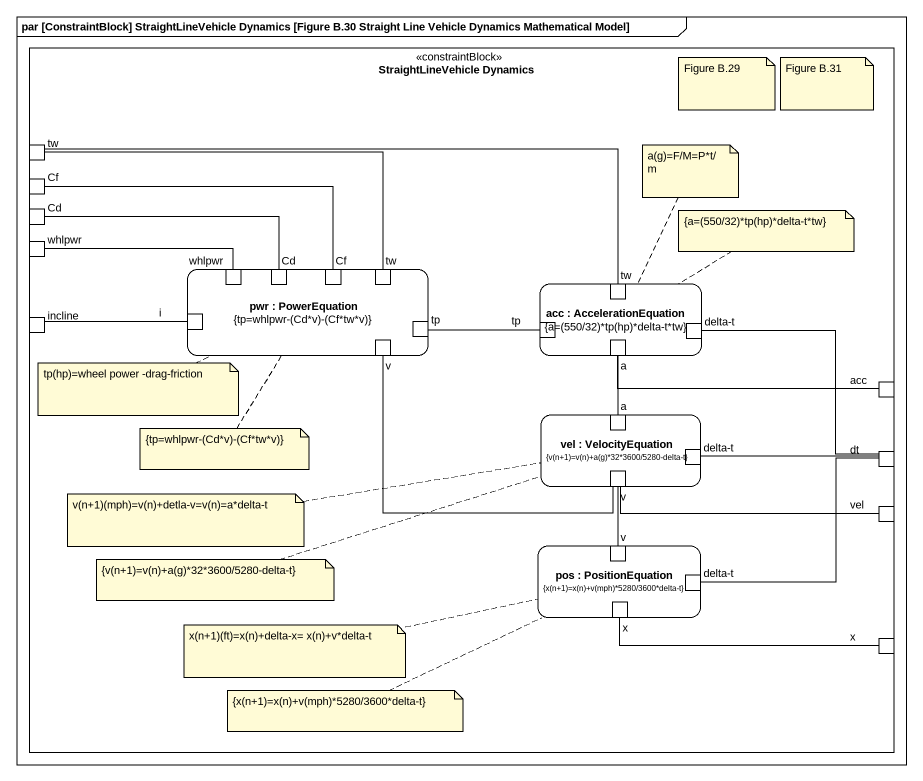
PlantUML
@startuml
mainframe par [ConstraintBlock] StraightLineVehicle Dynamics [Figure B.30 Straight Line Vehicle Dynamics Mathematical Model]
rectangle "StraightLineVehicle Dynamics" as StraightLineVehicle_Dynamics <<constraintBlock>> {
  port tw #FFFFFF
  port Cf #FFFFFF
  port Cd #FFFFFF
  port whlpwr #FFFFFF
  rectangle "pwr : PowerEquation\n{tp=whlpwr-(Cd*v)-(Cf*tw*v)}" as pwr #FFFFFF {
    port "whlpwr" as whlpwr_2 #FFFFFF
    port "Cd" as Cd_2 #FFFFFF
    port "Cf" as Cf_2 #FFFFFF
    port "tw" as tw_2 #FFFFFF
    port i #FFFFFF
    port v #FFFFFF
    port tp #FFFFFF
  }
  rectangle "acc : AccelerationEquation\n{a=(550/32)*tp(hp)*delta-t*tw}" as acc #FFFFFF {
    port "tw" as tw_3 #FFFFFF
    port "tp" as tp_2 #FFFFFF
    port a #FFFFFF
    port "delta-t" as delta_t #FFFFFF
  }
  port incline #FFFFFF
  port "acc" as acc_2 #FFFFFF
  rectangle "vel : VelocityEquation\n{v(n+1)=v(n)+a(g)*32*3600/5280-delta-t}" as vel #FFFFFF {
    port "a" as a_2 #FFFFFF
    port "v" as v_2 #FFFFFF
    port "delta-t" as delta_t_2 #FFFFFF
  }
  port dt #FFFFFF
  port "vel" as vel_2 #FFFFFF
  rectangle "pos : PositionEquation\n{x(n+1)=x(n)+v(mph)*5280/3600*delta-t}" as pos #FFFFFF {
    port "v" as v_3 #FFFFFF
    port "delta-t" as delta_t_3 #FFFFFF
    port "x" as x_ #FFFFFF
  }
  port "x" as x__2 #FFFFFF
}
tw -right- tw_2
tw -right- tw_3
Cf -right- Cf_2
Cd -right- Cd_2
whlpwr -right- whlpwr_2
incline -right- i
v -right- v_2
tp -right- tp_2
a -- a_2
acc_2 -left- a
v_2 -- v_3
dt -up- delta_t
dt -left- delta_t_2
dt -- delta_t_3
vel_2 -left- v_2
x__2 -left- x_
note as N1
  Figure B.29
end note
note as N2
  Figure B.31
end note
note top of acc : a(g)=F/M=P*t/m
note top of acc : {a=(550/32)*tp(hp)*delta-t*tw}
note left of pwr : tp(hp)=wheel power -drag-friction
note bottom of pwr : {tp=whlpwr-(Cd*v)-(Cf*tw*v)}
note left of vel : v(n+1)(mph)=v(n)+detla-v=v(n)=a*delta-t
note left of vel : {v(n+1)=v(n)+a(g)*32*3600/5280-delta-t}
note left of pos : x(n+1)(ft)=x(n)+delta-x= x(n)+v*delta-t
note left of pos : {x(n+1)=x(n)+v(mph)*5280/3600*delta-t}
@enduml
